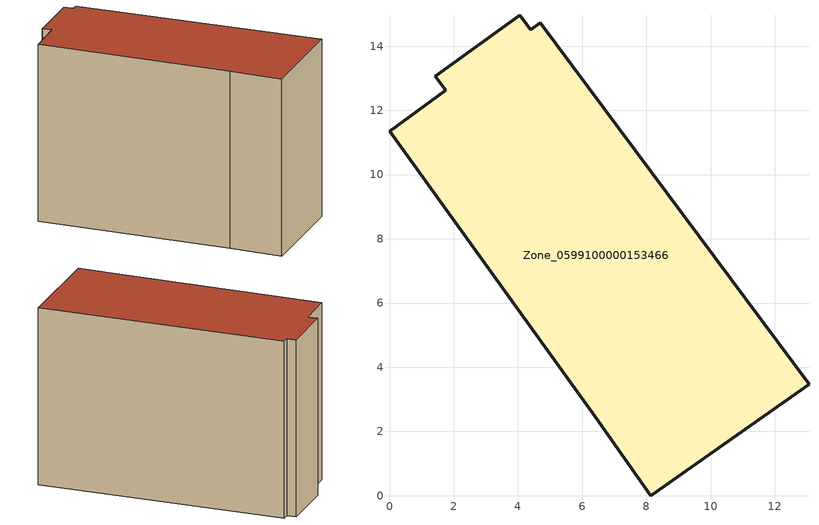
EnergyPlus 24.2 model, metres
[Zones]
Zone_0599100000153466
 floor ground (C_G): 4.39,14.51 4.69,14.72 13.06,3.48 8.14,0 6.41,2.45 0,11.35 1.75,12.63 1.42,13.06 4.06,14.96 z0
 wall outside (C_F): 1.75,12.63 0,11.35 6.41,2.45 8.14,0 13.06,3.48 4.69,14.72 4.39,14.51 4.06,14.96 1.42,13.06 1.75,12.63 z0:10.27
 roof outside (C_R): 4.06,14.96 1.42,13.06 1.75,12.63 0,11.35 6.41,2.45 8.14,0 13.06,3.48 4.69,14.72 4.39,14.51 z10.27
[BUILDING]
Pand.0599100000153466: North Axis=0; Terrain=City; Loads Convergence Tolerance Value=0.04; Temperature Convergence Tolerance Value=0.4; Solar Distribution=FullExterior; Maximum Number of Warmup Days=25; Minimum Number of Warmup Days=1
[Site:Location]
Rotterdam.The.Hague.AP_ZH_NLD Design_Conditions: Latitude=51.96; Longitude=4.45; Time Zone=1; Elevation=-4.5
[SITE:GROUNDTEMPERATURE:BUILDINGSURFACE]
18, 18, 18, 18, 18, 18, 18, 18, 18, 18, 18, 18
[MATERIAL] Thermal Absorptance=0.9; Solar Absorptance=0.7; Visible Absorptance=0.7
Name | Roughness | Thickness | Conductivity | Density | Specific Heat
G.TI.1946 | MediumSmooth | 0.15 | 1 | 540 | 1210
F.TI.1946 | Rough | 0.3 | 0.857143 | 1920 | 840
R.TI.1946 | MediumRough | 0.2 | 0.1 | 1500 | 1000
[CONSTRUCTION]
C_G: G.TI.1946
C_F: F.TI.1946
C_R: R.TI.1946
[ZONE]
Zone_0599100000153466: Type=1; Multiplier=1; Ceiling Height=Autocalculate; Volume=Autocalculate; Floor Area=autocalculate; Part of Total Floor Area=Yes
[ZONEINFILTRATION:DESIGNFLOWRATE]
Infil_Zone_0599100000153466: Zone or ZoneList or Space or SpaceList=Zone_0599100000153466; Schedule=AlwaysOn; Design Flow Rate Calculation Method=Flow/Area; Flow Rate per Floor Area=0.003; Constant Term Coefficient=1; Temperature Term Coefficient=0; Velocity Term Coefficient=0; Velocity Squared Term Coefficient=0
[HVACTEMPLATE:ZONE:IDEALLOADSAIRSYSTEM]
Zone_0599100000153466: Maximum Heating Supply Air Temperature=50; Minimum Cooling Supply Air Temperature=13; Maximum Heating Supply Air Humidity Ratio=0.0156; Minimum Cooling Supply Air Humidity Ratio=0.0077; Heating Limit=NoLimit; Cooling Limit=NoLimit; Dehumidification Control Type=ConstantSensibleHeatRatio; Cooling Sensible Heat Ratio=0.7; Dehumidification Setpoint=60; Humidification Control Type=None; Humidification Setpoint=30; Outdoor Air Method=None; Outdoor Air Flow Rate per Person=0.00944; Outdoor Air Flow Rate per Zone Floor Area=0; Outdoor Air Flow Rate per Zone=0; Demand Controlled Ventilation Type=None; Outdoor Air Economizer Type=NoEconomizer; Heat Recovery Type=None; Sensible Heat Recovery Effectiveness=0.7; Latent Heat Recovery Effectiveness=0.65
[ZONECONTROL:THERMOSTAT]
ThermostatControl_Zone_0599100000153466: Zone or ZoneList=Zone_0599100000153466; Control Type Schedule=DualSetpointControlType; Control 1=Thermostat_Zone_0599100000153466; Temperature Difference Between Cutout And Setpoint=0
[THERMOSTATSETPOINT:DUALSETPOINT]
Thermostat_Zone_0599100000153466: Heating Setpoint Temperature Schedule=HeatingSetpoint_Zone_0599100000153466; Cooling Setpoint Temperature Schedule=CoolingSetpoint_Zone_0599100000153466
[SCHEDULE:COMPACT]
HeatingSetpoint_Zone_0599100000153466: Through: 12/31, For: AllDays, Until: 24:00, 21
CoolingSetpoint_Zone_0599100000153466: Through: 12/31, For: AllDays, Until: 24:00, 24
DualSetpointControlType: Through: 12/31, For: AllDays, Until: 24:00, 4
AlwaysOn: Through: 12/31, For: AllDays, Until: 24:00, 1
